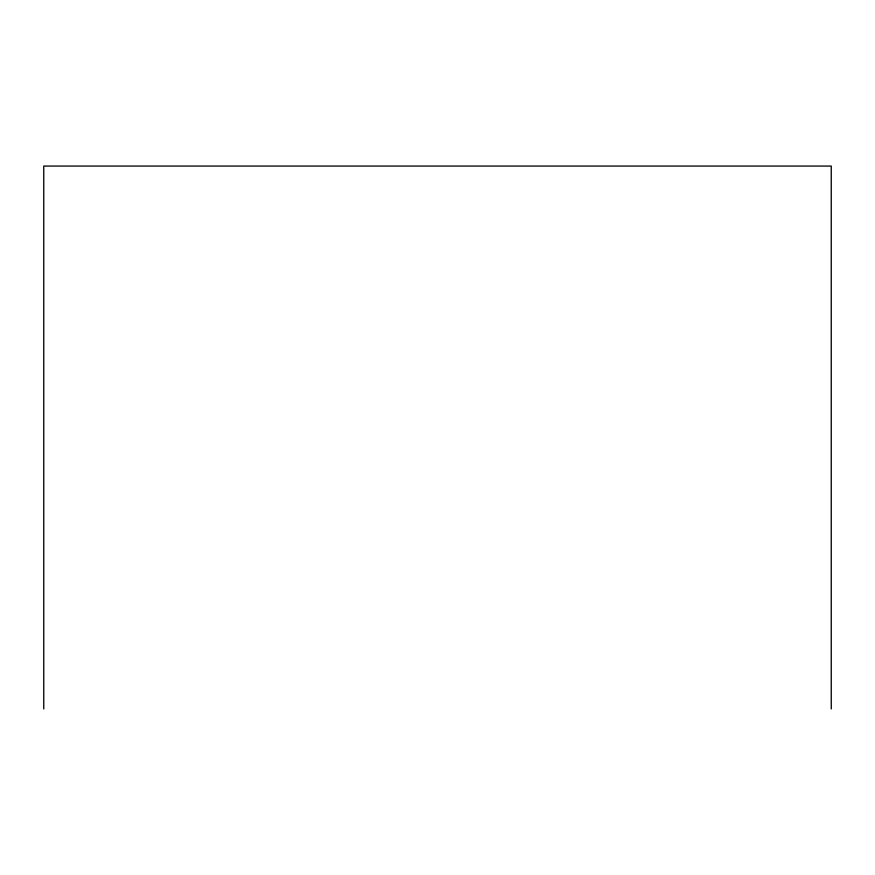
<?xml version="1.0" encoding="UTF-8"?>
<svg xmlns="http://www.w3.org/2000/svg" width="875" height="875" viewBox="0 0 875 875"><rect width="100%" height="100%" fill="white"/><g stroke="black" fill="none" stroke-linecap="round" stroke-linejoin="round"><path stroke-width="1.31" d="M831.25 708.936L831.25 166.064L43.75 166.064L43.75 708.936"/></g></svg>
